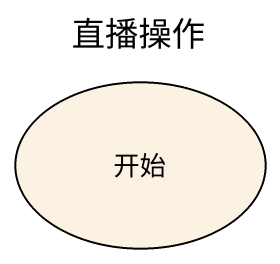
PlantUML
@startuml
title 直播操作
usecase 开始
@enduml
